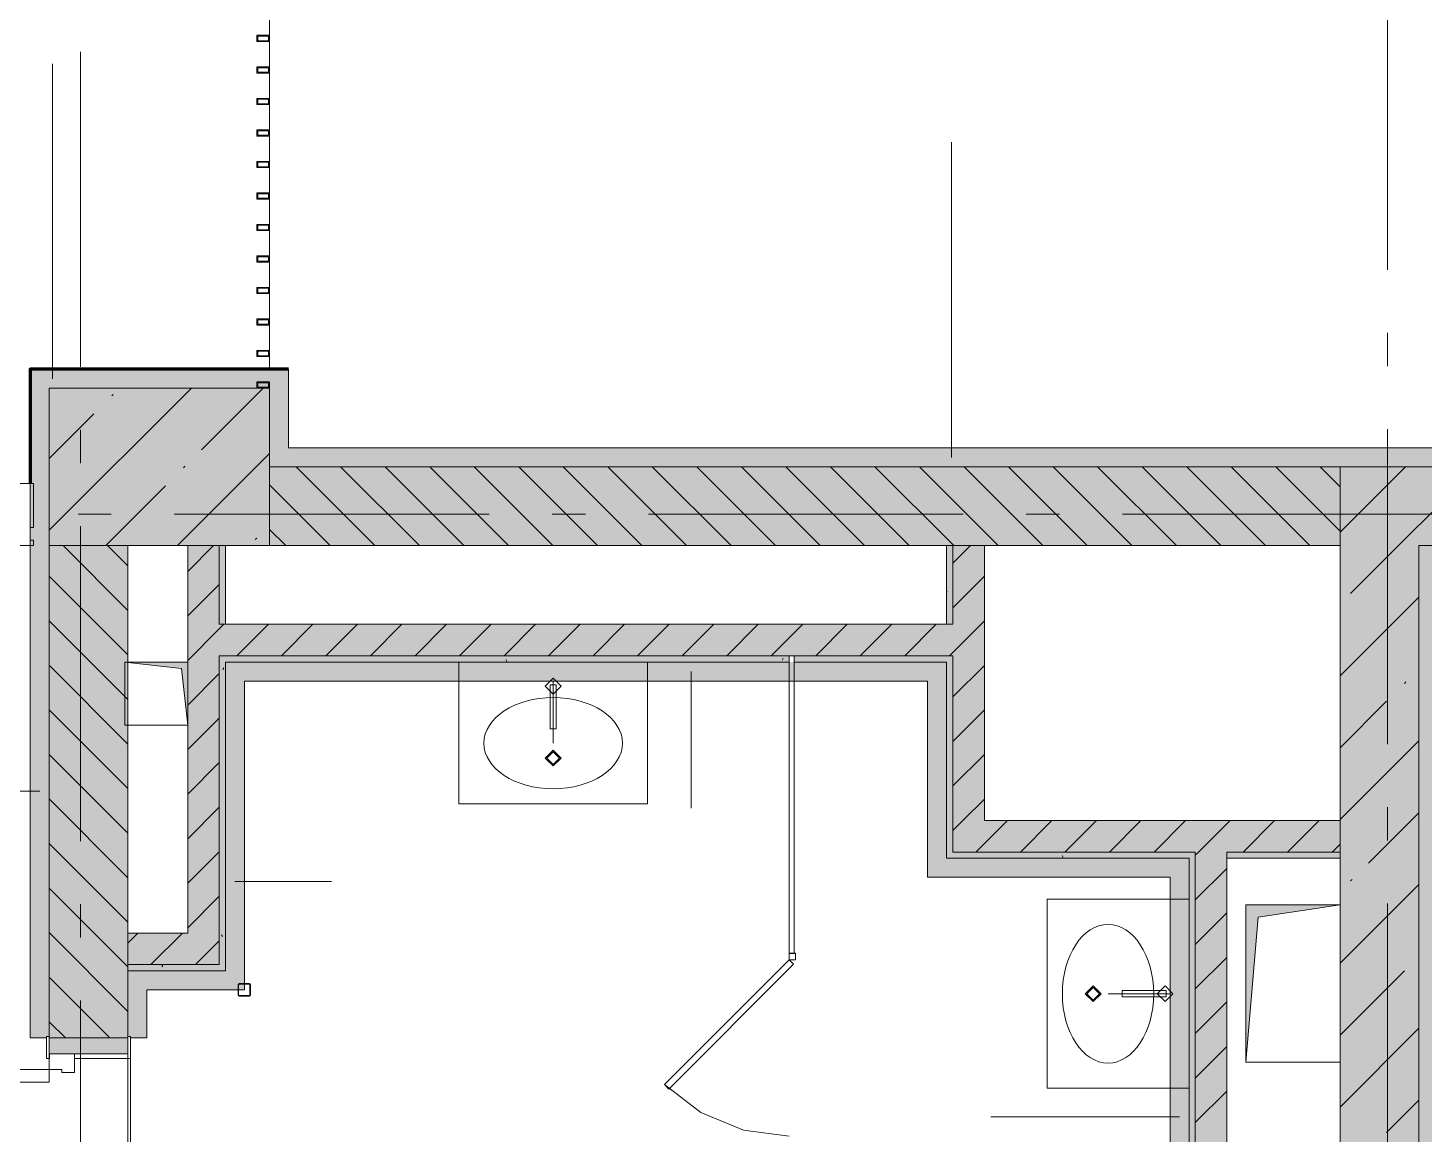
# Model space of a CAD drawing. Header units: millimetres. Extents: x -537608 to 253996, y -217170 to 186033.
# Drawn here: x -221344 to -216910, y 146653 to 150164 of the extents above; entities that cross this region are included whole.
import ezdxf

# ---------------------------------------------------------------- set-up
doc = ezdxf.new("R2010")
doc.units = ezdxf.units.MM
doc.layers.add('16) Лак 1.6м', color=160, linetype='Continuous', lineweight=90)
doc.layers.add('PDF _Геометрия', color=7, linetype='Continuous')
doc.layers.add('PDF _Сплошная заливка', color=7, linetype='Continuous', true_color=0xffffff)

msp = doc.modelspace()

# ---------------------------------------------------------------- hatches: boundary and pattern name
at = {"layer": 'PDF _Сплошная заливка', "true_color": 0xff7d7d, "transparency": 33554559}
for points in [[(-221336.1957, 149020.9092), (-220576.1944, 149021.2558), (-220576.1944, 149080.9098), (-221336.1957, 149080.9098), (-221336.1957, 149021.2558)], [(-220576.1944, 148771.257), (-220516.196, 148771.257), (-220516.196, 149080.9098), (-220576.1944, 149080.9098), (-220576.1944, 149020.9092)], [(-215706.1964, 148771.257), (-215706.1964, 148831.2555), (-220516.196, 148831.2555), (-220516.196, 148771.257), (-216577.5461, 148771.257)]]:
    msp.add_hatch(color=11, dxfattribs=at).paths.add_polyline_path(points)
at = {"layer": 'PDF _Сплошная заливка', "transparency": 33554559}
for points in [[(-218406.196, 148521.2561), (-217176.1964, 148521.2561), (-217176.1964, 148771.257), (-220576.1944, 148771.257), (-220576.1944, 148521.2561), (-218426.1947, 148521.2561)], [(-213776.1962, 148521.2561), (-213776.1962, 148771.257), (-217176.1964, 148771.257), (-217176.1964, 148521.2561), (-214907.808, 148521.2561)], [(-220751.8927, 147291.2565), (-220736.1955, 147291.2565), (-220736.1955, 148521.2561), (-220836.1959, 148521.2561), (-220836.1959, 147291.2565)], [(-217636.1965, 147548.472), (-217176.1964, 147548.472), (-217176.1964, 147648.4724), (-218406.196, 147648.4724), (-218406.196, 147548.472), (-218247.2844, 147548.472)], [(-220751.8927, 147171.2573), (-220716.1945, 147171.2573), (-220716.1945, 147191.2561), (-221026.1962, 147191.2561), (-221026.1962, 147171.2573)]]:
    msp.add_hatch(color=256, dxfattribs=at).paths.add_polyline_path(points)
at = {"layer": 'PDF _Сплошная заливка', "true_color": 0xff7d7d, "transparency": 33554559}
h = msp.add_hatch(color=11, dxfattribs=at)
h.paths.add_polyline_path([(-221336.1957, 143106.2571), (-221276.195, 143106.2571), (-221276.195, 143866.2562), (-221284.1954, 143866.2562), (-221284.1954, 143871.2575), (-221336.1957, 143871.2575), (-221336.1957, 143549.4642)], flags=0)
h.paths.add_polyline_path([(-221284.1954, 145021.2577), (-221284.1954, 145026.2568), (-221276.195, 145026.2568), (-221276.195, 145803.2578), (-221284.1954, 145803.2578), (-221284.1954, 145808.2569), (-221336.1957, 145808.2569), (-221336.1957, 145021.2577)], flags=0)
h.paths.add_polyline_path([(-221336.1957, 146958.257), (-221284.1954, 146958.257), (-221284.1954, 146963.2562), (-221276.195, 146963.2562), (-221276.195, 148611.256), (-221336.1957, 148611.256), (-221336.1957, 147797.1596)], flags=0)
at = {"layer": 'PDF _Сплошная заливка', "transparency": 33554559}
h = msp.add_hatch(color=256, dxfattribs=at)
h.paths.add_polyline_path([(-221026.1962, 143166.2578), (-221026.1962, 143871.2575), (-221276.195, 143871.2575), (-221276.195, 143166.2578)], flags=0)
h.paths.add_polyline_path([(-221026.1962, 145521.2574), (-221026.1962, 145808.2569), (-221276.195, 145808.2569), (-221276.195, 145521.2574), (-221052.9811, 145521.2574)], flags=0)
h.paths.add_polyline_path([(-221026.1962, 146958.257), (-221026.1962, 148150.145), (-221026.1962, 148151.2559), (-221026.1962, 148521.2561), (-221276.195, 148521.2561), (-221276.195, 146958.257)], flags=0)
h = msp.add_hatch(color=256, dxfattribs=at)
h.paths.add_polyline_path([(-220736.1955, 147191.2561), (-220716.1945, 147191.2561), (-220716.1945, 148171.2568), (-220736.1955, 148171.2568), (-220736.1955, 147291.2565)], flags=0)
h.paths.add_polyline_path([(-220716.1945, 148271.2572), (-220716.1945, 148521.2561), (-220736.1955, 148521.2561), (-220736.1955, 148271.2572)], flags=0)
h = msp.add_hatch(color=256, dxfattribs=at)
h.paths.add_polyline_path([(-218426.1947, 147548.472), (-218406.196, 147548.472), (-218406.196, 148171.2568), (-218426.1947, 148171.2568), (-218426.1947, 147648.4724)], flags=0)
h.paths.add_polyline_path([(-218406.196, 148271.2572), (-218406.196, 148521.2561), (-218426.1947, 148521.2561), (-218426.1947, 148271.2572)], flags=0)
h = msp.add_hatch(color=256, dxfattribs=at)
h.paths.add_polyline_path([(-217176.1964, 140421.2571), (-216926.1955, 140421.2571), (-216926.1955, 140631.2573), (-217176.1964, 140631.2573), (-217176.1964, 140626.2577)], flags=0)
h.paths.add_polyline_path([(-216926.1955, 142281.2572), (-216926.1955, 148521.2561), (-217176.1964, 148521.2561), (-217176.1964, 142281.2572)], flags=0)
at = {"layer": 'PDF _Сплошная заливка', "true_color": 0x56bc34, "transparency": 33554559}
h = msp.add_hatch(color=85, dxfattribs=at)
h.paths.add_polyline_path([(-216926.1955, 140421.2571), (-216866.1969, 140421.2571), (-216866.1969, 140631.2573), (-216918.1951, 140631.2573), (-216918.1951, 140626.2577), (-216926.1955, 140626.2577)], flags=0)
h.paths.add_polyline_path([(-216918.1951, 142281.2572), (-216866.1969, 142281.2572), (-216866.1969, 148521.2561), (-216926.1955, 148521.2561), (-216926.1481, 142286.258), (-216918.1951, 142286.258)], flags=0)
at = {"layer": 'PDF _Сплошная заливка', "transparency": 33554559}
h = msp.add_hatch(color=256, dxfattribs=at)
h.paths.add_polyline_path([(-218426.1947, 148151.2559), (-218426.1947, 148171.2568), (-218910.1959, 148171.2568), (-218910.1959, 148151.2559)], flags=0)
h.paths.add_polyline_path([(-218926.1945, 148151.2559), (-218926.1945, 148171.2568), (-220716.1945, 148171.2568), (-220716.1945, 148151.2559), (-219375.6128, 148151.2559)], flags=0)
at = {"layer": 'PDF _Сплошная заливка', "true_color": 0xbce362, "transparency": 33554559}
for points in [[(-218426.1947, 148091.2574), (-218426.1947, 148151.2559), (-220716.1945, 148151.2559), (-220716.1945, 148091.2574), (-218486.1954, 148091.2574)], [(-217716.1959, 147468.4725), (-217716.1959, 147528.471), (-218426.1947, 147528.471), (-218426.1947, 147468.4725), (-218247.2844, 147468.4725)]]:
    msp.add_hatch(color=63, dxfattribs=at).paths.add_polyline_path(points)
at = {"layer": 'PDF _Сплошная заливка', "transparency": 33554559}
h = msp.add_hatch(color=256, dxfattribs=at)
h.paths.add_polyline_path([(-217536.1961, 147528.471), (-217176.1964, 147528.471), (-217176.1964, 147548.472), (-217536.1961, 147548.472)], flags=0)
h.paths.add_polyline_path([(-218247.2844, 147528.471), (-217636.1965, 147528.471), (-217636.1965, 147548.472), (-218426.1947, 147548.472), (-218426.1947, 147528.471)], flags=0)
h = msp.add_hatch(color=256, dxfattribs=at)
h.paths.add_polyline_path([(-217656.1953, 143416.2567), (-217636.1965, 143416.2567), (-217636.1965, 145401.2561), (-217656.1953, 145401.2561), (-217656.1953, 143549.4642)], flags=0)
h.paths.add_polyline_path([(-217636.1965, 145501.2565), (-217636.1965, 147528.471), (-217656.1953, 147528.471), (-217656.1953, 145501.2565)], flags=0)
at = {"layer": 'PDF _Сплошная заливка', "true_color": 0xe2e2e2, "transparency": 33554559}
msp.add_hatch(color=254, dxfattribs=at).paths.add_polyline_path([(-217476.1954, 146881.2567), (-217436.1957, 147341.2567), (-217176.1964, 147381.2564), (-217476.1954, 147381.2564), (-217476.1954, 147089.2104)])
at = {"layer": 'PDF _Сплошная заливка', "true_color": 0xbce362, "transparency": 33554559}
h = msp.add_hatch(color=63, dxfattribs=at)
h.paths.add_polyline_path([(-221026.1962, 145581.2559), (-220966.1955, 145581.2559), (-220966.1955, 145808.2569), (-221018.1958, 145808.2569), (-221018.1958, 145803.2578), (-221026.1962, 145803.2578), (-221026.1962, 145673.3119)], flags=0)
h.paths.add_polyline_path([(-220966.1955, 146958.257), (-220966.1955, 147171.2573), (-221026.1962, 147171.2573), (-221024.2348, 146963.2562), (-221018.1958, 146963.2562), (-221018.1958, 146958.257)], flags=0)

# ---------------------------------------------------------------- linework, layer by layer
at = {"layer": '16) Лак 1.6м'}
msp.add_lwpolyline([(-220516.196, 149080.9098), (-221336.1957, 149080.9098), (-221336.1957, 148718.2556)], dxfattribs=at)
at = {"layer": 'PDF _Геометрия', "color": 9, "lineweight": 9, "true_color": 0xc0c0c0}
for p, q in [((-220576.1944, 149080.9098), (-220576.1944, 154411.2546)), ((-221026.1962, 146893.2572), (-221026.1962, 145873.2567)), ((-221018.1958, 145873.2567), (-221018.1958, 146893.2572))]:
    msp.add_line(p, q, dxfattribs=at)
at = {"layer": 'PDF _Геометрия', "color": 253, "lineweight": 9, "true_color": 0xaaaaaa}
for p, q in [((-217026.1958, 149396.6297), (-217026.1958, 150396.6292)), ((-221176.1946, 149088.3332), (-221176.1946, 150088.3328)), ((-217026.1958, 149090.7962), (-217026.1958, 149196.629)), ((-221176.1946, 148782.4998), (-221176.1946, 148888.3325)), ((-217026.1958, 147890.7959), (-217026.1958, 148890.7954)), ((-221078.7928, 148621.2564), (-221184.6256, 148621.2564)), ((-219878.7925, 148621.2564), (-220878.792, 148621.2564)), ((-219572.959, 148621.2564), (-219678.7917, 148621.2564)), ((-218372.9587, 148621.2564), (-219372.9582, 148621.2564)), ((-218067.1252, 148621.2564), (-218172.9601, 148621.2564)), ((-216867.1271, 148621.2564), (-217867.1265, 148621.2564)), ((-221176.1946, 147582.4994), (-221176.1946, 148582.499)), ((-220836.1959, 148151.2559), (-221036.1945, 148151.2559)), ((-221036.1945, 148151.2559), (-221036.1945, 147951.2573)), ((-220856.1947, 148131.2571), (-221036.1945, 148151.2559)), ((-220836.1959, 147951.2573), (-220836.1959, 148151.2559)), ((-219375.6128, 148151.2559), (-219975.613, 148151.2559)), ((-219975.613, 148151.2559), (-219975.613, 147701.2564)), ((-219375.6128, 147701.2564), (-219375.6128, 148151.2559)), ((-220836.1959, 147951.2573), (-220856.1947, 148131.2571)), ((-219700.6119, 148075.0242), (-219675.6118, 148100.0242)), ((-219675.6118, 148100.0242), (-219650.6117, 148075.0242)), ((-219675.6118, 148050.0241), (-219700.6119, 148075.0242)), ((-219685.6123, 148079.0502), (-219685.6123, 147939.0501)), ((-219665.6114, 148079.0502), (-219685.6123, 148079.0502)), ((-219675.6118, 148089.0506), (-219675.6118, 147894.0512)), ((-219650.6117, 148075.0242), (-219675.6118, 148050.0241)), ((-219665.6114, 147939.0501), (-219665.6114, 148079.0502)), ((-221036.1945, 147951.2573), (-220836.1959, 147951.2573)), ((-219685.6123, 147939.0501), (-219665.6114, 147939.0501)), ((-219700.6119, 147846.753), (-219675.6118, 147871.7531)), ((-219675.6118, 147821.7528), (-219700.6119, 147846.753)), ((-219695.6127, 147846.753), (-219675.6118, 147866.7539)), ((-219675.6118, 147826.7542), (-219695.6127, 147846.753)), ((-219675.6118, 147871.7531), (-219650.6117, 147846.753)), ((-219675.6118, 147866.7539), (-219655.613, 147846.753)), ((-219655.613, 147846.753), (-219675.6118, 147826.7542)), ((-219650.6117, 147846.753), (-219675.6118, 147821.7528)), ((-219975.613, 147701.2564), (-219375.6128, 147701.2564)), ((-217026.1958, 147584.9624), (-217026.1958, 147690.7973)), ((-218106.1948, 147398.4714), (-218106.1948, 146798.4713)), ((-217656.1953, 147398.4714), (-218106.1948, 147398.4714)), ((-217656.1953, 146798.4713), (-217656.1953, 147398.4714)), ((-221176.1946, 147276.6659), (-221176.1946, 147382.5008)), ((-217176.1964, 147381.2564), (-217476.1954, 147381.2564)), ((-217476.1954, 147381.2564), (-217476.1954, 146881.2567)), ((-217176.1964, 147381.2564), (-217436.1957, 147341.2567)), ((-217176.1964, 146881.2567), (-217176.1964, 147381.2564)), ((-217026.1958, 146384.9642), (-217026.1958, 147384.9638)), ((-217436.1957, 147341.2567), (-217476.1954, 146881.2567)), ((-217985.6983, 147098.4724), (-217960.6982, 147123.4725)), ((-217960.6982, 147123.4725), (-217935.6981, 147098.4724)), ((-217757.4271, 147098.4724), (-217732.427, 147123.4725)), ((-217732.427, 147123.4725), (-217707.4269, 147098.4724)), ((-217960.6982, 147073.4723), (-217985.6983, 147098.4724)), ((-217980.6992, 147098.4724), (-217960.6982, 147118.4712)), ((-217960.6982, 147078.4715), (-217980.6992, 147098.4724)), ((-217960.6982, 147118.4712), (-217940.6995, 147098.4724)), ((-217940.6995, 147098.4724), (-217960.6982, 147078.4715)), ((-217935.6981, 147098.4724), (-217960.6982, 147073.4723)), ((-217718.4027, 147098.4724), (-217913.4021, 147098.4724)), ((-217728.4032, 147108.4708), (-217868.4011, 147108.4708)), ((-217868.4011, 147108.4708), (-217868.4011, 147088.472)), ((-217868.4011, 147088.472), (-217728.4032, 147088.472)), ((-217732.427, 147073.4723), (-217757.4271, 147098.4724)), ((-217707.4269, 147098.4724), (-217732.427, 147073.4723)), ((-217728.4032, 147088.472), (-217728.4032, 147108.4708)), ((-221176.1946, 146076.6677), (-221176.1946, 147076.6673)), ((-217476.1954, 146881.2567), (-217176.1964, 146881.2567)), ((-218106.1948, 146798.4713), (-217656.1953, 146798.4713))]:
    msp.add_line(p, q, dxfattribs=at)
at = {"layer": 'PDF _Геометрия', "lineweight": 9}
for p, q in [((-220616.1942, 150120.9091), (-220616.1942, 150140.9079)), ((-220613.1951, 150137.9088), (-220613.1951, 150123.9082)), ((-220579.1957, 150123.9082), (-220579.1957, 150137.9088)), ((-220576.1944, 150140.9079), (-220576.1944, 150120.9091)), ((-221266.1235, 149050.9084), (-221266.1235, 150050.908)), ((-220616.1942, 150020.9088), (-220616.1942, 150040.9097)), ((-220613.1951, 150037.9085), (-220613.1951, 150023.9078)), ((-220579.1957, 150023.9078), (-220579.1957, 150037.9085)), ((-220576.1944, 150040.9097), (-220576.1944, 150020.9088)), ((-220616.1942, 149921.0053), (-220616.1942, 149940.9093)), ((-220613.1951, 149937.9081), (-220613.1951, 149923.9096)), ((-220579.1957, 149923.9096), (-220579.1957, 149937.9081)), ((-220576.1944, 149940.9093), (-220576.1944, 149921.0053)), ((-220616.1942, 149820.908), (-220616.1942, 149840.9089)), ((-220613.1951, 149837.9077), (-220613.1951, 149823.9092)), ((-220579.1957, 149823.9092), (-220579.1957, 149837.9077)), ((-220576.1944, 149840.9089), (-220576.1944, 149820.908)), ((-218410.9368, 148801.2563), (-218410.9368, 149801.2558)), ((-220616.1942, 149720.9097), (-220616.1942, 149740.9085)), ((-220576.1944, 149740.9085), (-220576.1944, 149720.9097)), ((-220613.1951, 149737.9095), (-220613.1951, 149723.9088)), ((-220579.1957, 149723.9088), (-220579.1957, 149737.9095)), ((-220616.1942, 149620.9093), (-220616.1942, 149640.9081)), ((-220613.1951, 149637.9091), (-220613.1951, 149623.9084)), ((-220579.1957, 149623.9084), (-220579.1957, 149637.9091)), ((-220576.1944, 149640.9081), (-220576.1944, 149620.9093)), ((-220616.1942, 149520.909), (-220616.1942, 149540.9078)), ((-220613.1951, 149537.9087), (-220613.1951, 149523.908)), ((-220579.1957, 149523.908), (-220579.1957, 149537.9087)), ((-220576.1944, 149540.9078), (-220576.1944, 149520.909)), ((-220616.1942, 149420.9086), (-220616.1942, 149440.9095)), ((-220613.1951, 149437.9083), (-220613.1951, 149423.9098)), ((-220579.1957, 149423.9098), (-220579.1957, 149437.9083)), ((-220576.1944, 149440.9095), (-220576.1944, 149420.9086)), ((-220616.1942, 149320.9082), (-220616.1942, 149340.9091)), ((-220576.1944, 149340.9091), (-220576.1944, 149320.9082)), ((-220613.1951, 149337.9079), (-220613.1951, 149323.9094)), ((-220579.1957, 149323.9094), (-220579.1957, 149337.9079)), ((-220616.1942, 149220.9078), (-220616.1942, 149240.9088)), ((-220613.1951, 149237.9097), (-220613.1951, 149223.909)), ((-220579.1957, 149223.909), (-220579.1957, 149237.9097)), ((-220576.1944, 149240.9088), (-220576.1944, 149220.9078)), ((-220616.1942, 149120.9096), (-220616.1942, 149140.9083)), ((-220613.1951, 149137.9093), (-220613.1951, 149123.9087)), ((-220579.1957, 149123.9087), (-220579.1957, 149137.9093)), ((-220576.1944, 149140.9083), (-220576.1944, 149120.9096)), ((-220576.1944, 149080.9098), (-221336.1957, 149080.9098)), ((-221336.1957, 149080.9098), (-221336.1957, 149020.9092)), ((-220516.196, 149080.9098), (-220576.1944, 149080.9098)), ((-220516.196, 148831.2555), (-220516.196, 149080.9098)), ((-221336.1957, 149020.9092), (-221336.1957, 148611.256)), ((-221276.195, 148569.6652), (-220824.6044, 149021.2558)), ((-221276.195, 149021.2558), (-221276.195, 148521.2561)), ((-220576.1944, 149021.2558), (-221276.195, 149021.2558)), ((-221077.7099, 148996.2493), (-221072.9669, 149000.9922)), ((-220792.5857, 148825.1756), (-220596.5054, 149021.2558)), ((-220576.1944, 148521.2561), (-220576.1944, 149021.2558)), ((-221276.195, 148797.7642), (-221134.733, 148939.2261)), ((-220868.4084, 148521.2561), (-220576.1944, 148813.4678)), ((-215706.1964, 148831.2555), (-220516.196, 148831.2555)), ((-220849.6109, 148768.1503), (-220844.8701, 148772.8932)), ((-217176.1964, 148771.257), (-220576.1944, 148771.257)), ((-220576.1944, 148771.257), (-220516.196, 148771.257)), ((-220516.196, 148771.257), (-215706.1964, 148771.257)), ((-220242.0216, 148521.2561), (-220492.0204, 148771.257)), ((-220100.6006, 148521.2561), (-220350.5994, 148771.257)), ((-219959.1773, 148521.2561), (-220209.1783, 148771.257)), ((-219817.7563, 148521.2561), (-220067.7572, 148771.257)), ((-219676.3352, 148521.2561), (-219926.3362, 148771.257)), ((-219534.9142, 148521.2561), (-219784.9151, 148771.257)), ((-219393.4931, 148521.2561), (-219643.4919, 148771.257)), ((-219252.072, 148521.2561), (-219502.0709, 148771.257)), ((-219110.651, 148521.2561), (-219360.6498, 148771.257)), ((-218969.2299, 148521.2561), (-219219.2288, 148771.257)), ((-218827.8067, 148521.2561), (-219077.8077, 148771.257)), ((-218686.3856, 148521.2561), (-218936.3866, 148771.257)), ((-218544.9646, 148521.2561), (-218794.9655, 148771.257)), ((-218403.5436, 148521.2561), (-218653.5445, 148771.257)), ((-218262.1225, 148521.2561), (-218512.1213, 148771.257)), ((-218120.7015, 148521.2561), (-218370.7002, 148771.257)), ((-217979.2804, 148521.2561), (-218229.2792, 148771.257)), ((-217837.8593, 148521.2561), (-218087.8581, 148771.257)), ((-217696.4361, 148521.2561), (-217946.4371, 148771.257)), ((-217555.0151, 148521.2561), (-217805.016, 148771.257)), ((-217413.594, 148521.2561), (-217663.595, 148771.257)), ((-217272.1729, 148521.2561), (-217522.1739, 148771.257)), ((-217176.1964, 148566.7006), (-217380.7507, 148771.257)), ((-217176.1964, 148708.1217), (-217239.3297, 148771.257)), ((-217176.1964, 148563.8932), (-216968.8325, 148771.257)), ((-215706.1964, 148771.257), (-217176.1964, 148771.257)), ((-217176.1964, 148771.257), (-217176.1964, 148521.2561)), ((-217176.1964, 148521.2561), (-217176.1964, 148771.257)), ((-221326.1951, 148718.2556), (-221376.1954, 148718.2556)), ((-221326.1951, 148578.2555), (-221326.1951, 148718.2556)), ((-221096.5052, 148521.2561), (-220906.6362, 148711.1272)), ((-220383.4426, 148521.2561), (-220576.1944, 148714.01)), ((-216990.7324, 148521.2561), (-216857.8887, 148654.1019)), ((-221336.1957, 148611.256), (-221336.1957, 146958.257)), ((-221336.1957, 148538.2557), (-221336.1957, 148578.2555)), ((-221336.1957, 148578.2555), (-221326.1951, 148578.2555)), ((-220621.512, 148540.0535), (-220616.7711, 148544.7943)), ((-220524.8637, 148521.2561), (-220576.1944, 148572.5889)), ((-221376.1954, 148521.2561), (-221326.1951, 148521.2561)), ((-221326.1951, 148538.2557), (-221336.1957, 148538.2557)), ((-221326.1951, 148521.2561), (-221326.1951, 148538.2557)), ((-221276.195, 148521.2561), (-221276.195, 146963.2562)), ((-221276.195, 146963.2562), (-221276.195, 148521.2561)), ((-221276.195, 148521.2561), (-220576.1944, 148521.2561)), ((-221026.1962, 148315.4811), (-221231.9712, 148521.2561)), ((-221026.1962, 148456.9021), (-221090.548, 148521.2561)), ((-221026.1962, 148151.2559), (-221026.1962, 148521.2561)), ((-220836.1959, 148439.3405), (-220754.2803, 148521.2561)), ((-220836.1959, 148521.2561), (-220836.1959, 148151.2559)), ((-220736.1955, 148271.2572), (-220736.1955, 148521.2561)), ((-220716.1945, 148271.2572), (-220716.1945, 148521.2561)), ((-218426.1947, 148521.2561), (-220576.1944, 148521.2561)), ((-218426.1947, 148271.2572), (-218426.1947, 148521.2561)), ((-218406.196, 148521.2561), (-218426.1947, 148521.2561)), ((-218406.196, 148465.1781), (-218350.118, 148521.2561)), ((-218306.1956, 148521.2561), (-218406.196, 148521.2561)), ((-218406.196, 148521.2561), (-218406.196, 148271.2572)), ((-218306.1956, 147648.4724), (-218306.1956, 148521.2561)), ((-218306.1956, 148521.2561), (-217176.1964, 148521.2561)), ((-217176.1964, 148521.2561), (-217176.1964, 147648.4724)), ((-217143.0108, 148368.9798), (-216990.7324, 148521.2561)), ((-216926.1955, 148521.2561), (-216926.1955, 142286.258)), ((-216926.1955, 142286.258), (-216926.1955, 148521.2561)), ((-216926.1955, 148521.2561), (-216866.1969, 148521.2561)), ((-221026.1962, 148174.06), (-221276.195, 148424.0588)), ((-218406.196, 148323.757), (-218306.1956, 148423.7574)), ((-220836.1959, 148297.9194), (-220736.1955, 148397.9198)), ((-217176.1964, 148107.6952), (-216926.1955, 148357.6962)), ((-221026.1962, 148032.6389), (-221276.195, 148282.6378)), ((-218406.196, 148182.336), (-218306.1956, 148282.3363)), ((-220836.1959, 148156.4983), (-220736.1955, 148256.4987)), ((-220736.1955, 148256.4987), (-220721.437, 148271.2572)), ((-220716.1945, 148271.2572), (-220736.1955, 148271.2572)), ((-218426.1947, 148271.2572), (-220716.1945, 148271.2572)), ((-220680.0163, 148171.2568), (-220580.0159, 148271.2572)), ((-220538.5952, 148171.2568), (-220438.5949, 148271.2572)), ((-220397.1742, 148171.2568), (-220297.1738, 148271.2572)), ((-220255.7531, 148171.2568), (-220155.7528, 148271.2572)), ((-220114.3299, 148171.2568), (-220014.3317, 148271.2572)), ((-219972.9089, 148171.2568), (-219872.9106, 148271.2572)), ((-219831.4878, 148171.2568), (-219731.4875, 148271.2572)), ((-219690.0668, 148171.2568), (-219590.0664, 148271.2572)), ((-219548.6457, 148171.2568), (-219448.6453, 148271.2572)), ((-219407.2247, 148171.2568), (-219307.2242, 148271.2572)), ((-219265.8036, 148171.2568), (-219165.8032, 148271.2572)), ((-219124.3825, 148171.2568), (-219024.3821, 148271.2572)), ((-218982.9593, 148171.2568), (-218882.9611, 148271.2572)), ((-218841.5383, 148171.2568), (-218741.5401, 148271.2572)), ((-218700.1172, 148171.2568), (-218600.1168, 148271.2572)), ((-218558.6961, 148171.2568), (-218458.6958, 148271.2572)), ((-218406.196, 148271.2572), (-218426.1947, 148271.2572)), ((-218406.196, 148271.2572), (-218426.1947, 148271.2572)), ((-221026.1962, 147291.2565), (-221026.1962, 148150.145)), ((-220716.1945, 148171.2568), (-220736.1955, 148171.2568)), ((-220736.1955, 148171.2568), (-220736.1955, 147291.2565)), ((-218926.1945, 148171.2568), (-220716.1945, 148171.2568)), ((-220716.1945, 148091.2574), (-220716.1945, 148151.2559)), ((-220716.1945, 148151.2559), (-219975.613, 148151.2559)), ((-219975.613, 148151.2559), (-220716.1945, 148151.2559)), ((-220716.1945, 148151.2559), (-220716.1945, 148091.2574)), ((-219975.613, 148151.2559), (-219375.6128, 148151.2559)), ((-219375.6128, 148151.2559), (-219975.613, 148151.2559)), ((-218926.1945, 148151.2559), (-219375.6128, 148151.2559)), ((-219375.6128, 148151.2559), (-218926.1945, 148151.2559)), ((-218910.1959, 148171.2568), (-218926.1945, 148171.2568)), ((-218910.1959, 148171.2568), (-218926.1945, 148171.2568)), ((-218926.1945, 148171.2568), (-218926.1945, 148151.2559)), ((-218926.1945, 148171.2568), (-218926.1945, 148151.2559)), ((-218926.1945, 148151.2559), (-218926.1945, 147226.2567)), ((-218426.1947, 148171.2568), (-218910.1959, 148171.2568)), ((-218910.1959, 148151.2559), (-218910.1959, 148171.2568)), ((-218910.1959, 148171.2568), (-218910.1959, 148151.2559)), ((-218910.1959, 147226.2567), (-218910.1959, 148151.2559)), ((-218426.1947, 148151.2559), (-218910.1959, 148151.2559)), ((-218910.1959, 148151.2559), (-218426.1947, 148151.2559)), ((-218406.196, 148171.2568), (-218426.1947, 148171.2568)), ((-218406.196, 148171.2568), (-218426.1947, 148171.2568)), ((-218426.1947, 147648.4724), (-218426.1947, 148151.2559)), ((-218426.1947, 148151.2559), (-218426.1947, 148091.2574)), ((-218417.2751, 148171.2568), (-218406.196, 148182.336)), ((-218406.196, 147648.4724), (-218406.196, 148171.2568)), ((-221026.1962, 147891.2179), (-221276.195, 148141.2167)), ((-220836.1959, 148015.0773), (-220736.1955, 148115.0777)), ((-219237.0574, 148121.2566), (-219237.0574, 147687.8004)), ((-218406.196, 148040.9149), (-218306.1956, 148140.9153)), ((-220716.1945, 147291.2565), (-220716.1945, 148091.2574)), ((-220716.1945, 148091.2574), (-220716.1945, 147291.2565)), ((-220656.196, 147171.2573), (-220656.196, 148091.2574)), ((-220656.196, 148091.2574), (-219975.613, 148091.2574)), ((-219975.613, 148091.2574), (-219375.6128, 148091.2574)), ((-219375.6128, 148091.2574), (-218486.1954, 148091.2574)), ((-218486.1954, 148091.2574), (-218486.1954, 147468.4725)), ((-218426.1947, 148091.2574), (-218426.1947, 147528.471)), ((-216971.9371, 148083.8556), (-216967.1963, 148088.5964)), ((-217176.1964, 147879.5962), (-217028.9624, 148026.8303)), ((-221026.1962, 147749.7968), (-221276.195, 147999.7957)), ((-220836.1959, 147873.6562), (-220736.1955, 147973.6567)), ((-218406.196, 147899.4939), (-218306.1956, 147999.4921)), ((-220836.1959, 147951.2573), (-220836.1959, 147291.2565)), ((-217176.1964, 147651.4994), (-216926.1955, 147901.4982)), ((-221026.1962, 147608.3736), (-221276.195, 147858.3746)), ((-220836.1959, 147732.2352), (-220736.1955, 147832.2355)), ((-218406.196, 147758.0728), (-218306.1956, 147858.071)), ((-221306.1942, 147741.1376), (-221777.6868, 147741.1376)), ((-221026.1962, 147466.9526), (-221276.195, 147716.9535)), ((-218374.3753, 147648.4724), (-218306.1956, 147716.6499)), ((-220836.1959, 147590.8141), (-220736.1955, 147690.8145)), ((-217085.9855, 147513.6092), (-216926.1955, 147673.3993)), ((-218426.1947, 147548.472), (-218426.1947, 147648.4724)), ((-218406.196, 147616.6496), (-218374.3753, 147648.4724)), ((-218406.196, 147548.472), (-218406.196, 147648.4724)), ((-218332.9525, 147548.472), (-218232.9543, 147648.4724)), ((-217176.1964, 147648.4724), (-218306.1956, 147648.4724)), ((-218191.5314, 147548.472), (-218091.5311, 147648.4724)), ((-218050.1104, 147548.472), (-217950.11, 147648.4724)), ((-217908.6893, 147548.472), (-217808.689, 147648.4724)), ((-217767.2683, 147548.472), (-217667.2679, 147648.4724)), ((-217625.8472, 147548.472), (-217525.8468, 147648.4724)), ((-217484.4262, 147548.472), (-217384.4258, 147648.4724)), ((-217343.003, 147548.472), (-217243.0047, 147648.4724)), ((-217176.1964, 147548.472), (-217176.1964, 147648.4724)), ((-221026.1962, 147325.5315), (-221276.195, 147575.5325)), ((-217201.5819, 147548.472), (-217176.1964, 147573.8574)), ((-220836.1959, 147449.3931), (-220736.1955, 147549.3913)), ((-218426.1947, 147528.471), (-218426.1947, 147548.472)), ((-217656.1953, 147528.471), (-218426.1947, 147528.471)), ((-218426.1947, 147528.471), (-217716.1959, 147528.471)), ((-217636.1965, 147548.472), (-218406.196, 147548.472)), ((-217716.1959, 147528.471), (-217656.1953, 147528.471)), ((-217656.1953, 147528.471), (-217656.1953, 147398.4714)), ((-217656.1953, 147398.4714), (-217656.1953, 147528.471)), ((-217636.1965, 147538.1228), (-217625.8472, 147548.472)), ((-217636.1965, 147528.471), (-217636.1965, 147548.472)), ((-217636.1965, 147528.471), (-217636.1965, 147548.472)), ((-217636.1965, 145501.2565), (-217636.1965, 147528.471)), ((-217536.1961, 147548.472), (-217536.1961, 147528.471)), ((-217536.1961, 147528.471), (-217536.1961, 147548.472)), ((-217536.1961, 147548.472), (-217176.1964, 147548.472)), ((-217536.1961, 147528.471), (-217176.1964, 147528.471)), ((-217536.1961, 143416.2567), (-217536.1961, 147528.471)), ((-217176.1964, 147528.471), (-217176.1964, 147548.472)), ((-217176.1964, 147528.471), (-217176.1964, 143416.2567)), ((-217636.1965, 147396.7017), (-217536.1961, 147496.6999)), ((-221026.1962, 147184.1105), (-221276.195, 147434.1114)), ((-220686.1953, 147455.0015), (-220379.3607, 147455.0015)), ((-218486.1954, 147468.4725), (-218426.1947, 147468.4725)), ((-218426.1947, 147468.4725), (-217716.1959, 147468.4725)), ((-217716.1959, 147468.4725), (-217716.1959, 147398.4714)), ((-217176.1964, 147195.3015), (-216926.1955, 147445.3024)), ((-217143.0108, 147456.5861), (-217138.27, 147461.3269)), ((-220836.1959, 147307.9699), (-220736.1955, 147407.9702)), ((-217716.1959, 147398.4714), (-217716.1959, 146798.4713)), ((-217656.1953, 147398.4714), (-217656.1953, 146798.4713)), ((-217656.1953, 146798.4713), (-217656.1953, 147398.4714)), ((-217636.1965, 147255.2806), (-217536.1961, 147355.2788)), ((-221026.1962, 147042.6894), (-221276.195, 147292.6882)), ((-221026.1962, 147259.3928), (-220994.3303, 147291.2565)), ((-220836.1959, 147291.2565), (-221026.1962, 147291.2565)), ((-221026.1962, 147191.2561), (-221026.1962, 147291.2565)), ((-220952.9096, 147191.2561), (-220852.9093, 147291.2565)), ((-220811.4886, 147191.2561), (-220736.1955, 147266.5492)), ((-220736.1955, 147291.2565), (-220736.1955, 147191.2561)), ((-220716.1945, 147191.2561), (-220716.1945, 147291.2565)), ((-218926.1945, 147226.2567), (-218926.1945, 147206.2558)), ((-218906.1957, 147206.2558), (-218906.1957, 147226.2567)), ((-217636.1965, 147113.8574), (-217536.1961, 147213.8578)), ((-220736.1955, 147191.2561), (-221026.1962, 147191.2561)), ((-221026.1962, 147191.2561), (-221026.1962, 147171.2573)), ((-221026.1962, 147171.2573), (-221026.1962, 146963.2562)), ((-221026.1962, 146963.2562), (-221026.1962, 147171.2573)), ((-221026.1962, 147171.2573), (-220716.1945, 147171.2573)), ((-221026.1962, 147171.2573), (-220966.1955, 147171.2573)), ((-220966.1955, 147171.2573), (-220716.1945, 147171.2573)), ((-220716.1945, 147171.2573), (-220716.1945, 147191.2561)), ((-220716.1945, 147171.2573), (-220716.1945, 147191.2561)), ((-220656.196, 147111.2566), (-220656.196, 147171.2573)), ((-218926.1945, 147206.2558), (-219322.1743, 146810.2759)), ((-219308.0338, 146796.1353), (-218912.054, 147192.1151)), ((-218926.1945, 147206.2558), (-218906.1957, 147206.2558)), ((-218912.054, 147192.1151), (-218926.1945, 147206.2558)), ((-217176.1964, 146967.2025), (-216971.9371, 147171.4618)), ((-221083.1849, 146958.257), (-221276.195, 147151.2671)), ((-220675.2475, 147129.574), (-220676.4187, 147126.7471)), ((-220676.4187, 147126.7471), (-220676.4187, 147094.7456)), ((-220672.4185, 147130.7473), (-220675.2475, 147129.574)), ((-220674.4186, 147126.7471), (-220673.833, 147128.1595)), ((-220674.4186, 147094.7456), (-220674.4186, 147126.7471)), ((-220673.833, 147128.1595), (-220672.4185, 147128.7472)), ((-220640.4192, 147130.7473), (-220672.4185, 147130.7473)), ((-220672.4185, 147128.7472), (-220640.4192, 147128.7472)), ((-220637.5902, 147129.574), (-220640.4192, 147130.7473)), ((-220640.4192, 147128.7472), (-220639.0047, 147128.1595)), ((-220639.0047, 147128.1595), (-220638.4191, 147126.7471)), ((-220638.4191, 147126.7471), (-220638.4191, 147094.7456)), ((-220636.419, 147126.7471), (-220637.5902, 147129.574)), ((-220636.419, 147094.7456), (-220636.419, 147126.7471)), ((-220966.1955, 146958.257), (-220966.1955, 147111.2566)), ((-220966.1955, 147111.2566), (-220656.196, 147111.2566)), ((-220676.4187, 147094.7456), (-220675.2475, 147091.9189)), ((-220675.2475, 147091.9189), (-220672.4185, 147090.7454)), ((-220673.833, 147093.3312), (-220674.4186, 147094.7456)), ((-220672.4185, 147092.7455), (-220673.833, 147093.3312)), ((-220640.4192, 147092.7455), (-220672.4185, 147092.7455)), ((-220672.4185, 147090.7454), (-220640.4192, 147090.7454)), ((-220639.0047, 147093.3312), (-220640.4192, 147092.7455)), ((-220640.4192, 147090.7454), (-220637.5902, 147091.9189)), ((-220638.4191, 147094.7456), (-220639.0047, 147093.3312)), ((-220637.5902, 147091.9189), (-220636.419, 147094.7456)), ((-217636.1965, 146972.4364), (-217536.1961, 147072.4367)), ((-221224.6059, 146958.257), (-221276.195, 147009.8461)), ((-217176.1964, 146739.1057), (-216926.1955, 146989.1046)), ((-221336.1957, 146958.257), (-221284.1954, 146958.257)), ((-221276.195, 146963.2562), (-221284.1954, 146963.2562)), ((-221284.1954, 146963.2562), (-221284.1954, 146893.2572)), ((-221276.195, 146893.2572), (-221276.195, 146963.2562)), ((-221026.1962, 146958.257), (-221276.195, 146958.257)), ((-221276.195, 146958.257), (-221276.195, 146908.2569)), ((-221018.1958, 146963.2562), (-221026.1962, 146963.2562)), ((-221026.1962, 146963.2562), (-221026.1962, 146893.2572)), ((-221026.1962, 146908.2569), (-221026.1962, 146958.257)), ((-221018.1958, 146893.2572), (-221018.1958, 146963.2562)), ((-221018.1958, 146958.257), (-220966.1955, 146958.257)), ((-221196.1955, 146908.2569), (-221276.195, 146908.2569)), ((-221276.195, 146908.2569), (-221276.195, 146858.2566)), ((-221276.195, 146908.2569), (-221026.1962, 146908.2569)), ((-221275.196, 146908.2569), (-221276.195, 146908.2569)), ((-221276.195, 146908.2569), (-221276.195, 146893.2572)), ((-221275.196, 146893.2572), (-221275.196, 146908.2569)), ((-221196.1955, 146848.2561), (-221196.1955, 146908.2569)), ((-221026.1962, 146908.2569), (-221196.1955, 146908.2569)), ((-221196.1955, 146908.2569), (-221196.1955, 146893.2572)), ((-221026.1962, 146893.2572), (-221026.1962, 146908.2569)), ((-217636.1965, 146831.0153), (-217536.1961, 146931.0157)), ((-221276.195, 146858.2566), (-222226.1944, 146858.2566)), ((-221284.1954, 146893.2572), (-221276.195, 146893.2572)), ((-221276.195, 146893.2572), (-221275.196, 146893.2572)), ((-221276.195, 146858.2566), (-221236.1952, 146858.2566)), ((-221276.195, 146818.2569), (-221276.195, 146858.2566)), ((-221236.1952, 146858.2566), (-221236.1952, 146848.2561)), ((-221196.1955, 146893.2572), (-221026.1962, 146893.2572)), ((-221026.1962, 146893.2572), (-221018.1958, 146893.2572)), ((-222226.1944, 146818.2569), (-221276.195, 146818.2569)), ((-221236.1952, 146848.2561), (-221196.1955, 146848.2561)), ((-219322.1743, 146810.2759), (-219308.0338, 146796.1353)), ((-219206.1947, 146721.2835), (-219322.1743, 146810.2759)), ((-217716.1959, 146798.4713), (-217716.1959, 145581.2559)), ((-217656.1953, 146798.4713), (-217656.1953, 145521.2574)), ((-217656.1953, 145521.2574), (-217656.1953, 146798.4713)), ((-217636.1965, 146689.5942), (-217536.1961, 146789.5947)), ((-217028.9624, 146658.2408), (-216926.1955, 146761.0056)), ((-219071.1335, 146665.3391), (-219206.1947, 146721.2835)), ((-217686.1967, 146708.3982), (-218285.8093, 146708.3982)), ((-218926.1945, 146646.2575), (-219071.1335, 146665.3391))]:
    msp.add_line(p, q, dxfattribs=at)
at = {"layer": 'PDF _Геометрия', "lineweight": 20}
for p, q in [((-220616.1942, 150140.9079), (-220616.1942, 150120.9091)), ((-220576.1944, 150140.9079), (-220616.1942, 150140.9079)), ((-220613.1951, 150123.9082), (-220613.1951, 150137.9088)), ((-220613.1951, 150137.9088), (-220579.1957, 150137.9088)), ((-220579.1957, 150137.9088), (-220579.1957, 150123.9082)), ((-220576.1944, 150120.9091), (-220576.1944, 150140.9079)), ((-220616.1942, 150120.9091), (-220576.1944, 150120.9091)), ((-220579.1957, 150123.9082), (-220613.1951, 150123.9082)), ((-220616.1942, 150040.9097), (-220616.1942, 150020.9088)), ((-220576.1944, 150040.9097), (-220616.1942, 150040.9097)), ((-220616.1942, 150020.9088), (-220576.1944, 150020.9088)), ((-220613.1951, 150023.9078), (-220613.1951, 150037.9085)), ((-220613.1951, 150037.9085), (-220579.1957, 150037.9085)), ((-220579.1957, 150023.9078), (-220613.1951, 150023.9078)), ((-220579.1957, 150037.9085), (-220579.1957, 150023.9078)), ((-220576.1944, 150020.9088), (-220576.1944, 150040.9097)), ((-220616.1942, 149940.9093), (-220616.1942, 149920.9083)), ((-220576.1944, 149940.9093), (-220616.1942, 149940.9093)), ((-220616.1942, 149920.9083), (-220576.1944, 149920.9083)), ((-220613.1951, 149923.9096), (-220613.1951, 149937.9081)), ((-220613.1951, 149937.9081), (-220579.1957, 149937.9081)), ((-220579.1957, 149923.9096), (-220613.1951, 149923.9096)), ((-220579.1957, 149937.9081), (-220579.1957, 149923.9096)), ((-220576.1944, 149920.9083), (-220576.1944, 149940.9093)), ((-220616.1942, 149840.9089), (-220616.1942, 149820.908)), ((-220576.1944, 149840.9089), (-220616.1942, 149840.9089)), ((-220613.1951, 149823.9092), (-220613.1951, 149837.9077)), ((-220613.1951, 149837.9077), (-220579.1957, 149837.9077)), ((-220579.1957, 149837.9077), (-220579.1957, 149823.9092)), ((-220576.1944, 149820.908), (-220576.1944, 149840.9089)), ((-220616.1942, 149820.908), (-220576.1944, 149820.908)), ((-220579.1957, 149823.9092), (-220613.1951, 149823.9092)), ((-220616.1942, 149740.9085), (-220616.1942, 149720.9097)), ((-220576.1944, 149740.9085), (-220616.1942, 149740.9085)), ((-220576.1944, 149720.9097), (-220576.1944, 149740.9085)), ((-220616.1942, 149720.9097), (-220576.1944, 149720.9097)), ((-220613.1951, 149723.9088), (-220613.1951, 149737.9095)), ((-220613.1951, 149737.9095), (-220579.1957, 149737.9095)), ((-220579.1957, 149723.9088), (-220613.1951, 149723.9088)), ((-220579.1957, 149737.9095), (-220579.1957, 149723.9088)), ((-220616.1942, 149640.9081), (-220616.1942, 149620.9093)), ((-220576.1944, 149640.9081), (-220616.1942, 149640.9081)), ((-220616.1942, 149620.9093), (-220576.1944, 149620.9093)), ((-220613.1951, 149623.9084), (-220613.1951, 149637.9091)), ((-220613.1951, 149637.9091), (-220579.1957, 149637.9091)), ((-220579.1957, 149623.9084), (-220613.1951, 149623.9084)), ((-220579.1957, 149637.9091), (-220579.1957, 149623.9084)), ((-220576.1944, 149620.9093), (-220576.1944, 149640.9081)), ((-220616.1942, 149540.9078), (-220616.1942, 149520.909)), ((-220576.1944, 149540.9078), (-220616.1942, 149540.9078)), ((-220616.1942, 149520.909), (-220576.1944, 149520.909)), ((-220613.1951, 149523.908), (-220613.1951, 149537.9087)), ((-220613.1951, 149537.9087), (-220579.1957, 149537.9087)), ((-220579.1957, 149523.908), (-220613.1951, 149523.908)), ((-220579.1957, 149537.9087), (-220579.1957, 149523.908)), ((-220576.1944, 149520.909), (-220576.1944, 149540.9078)), ((-220616.1942, 149440.9095), (-220616.1942, 149420.9086)), ((-220576.1944, 149440.9095), (-220616.1942, 149440.9095)), ((-220613.1951, 149423.9098), (-220613.1951, 149437.9083)), ((-220613.1951, 149437.9083), (-220579.1957, 149437.9083)), ((-220579.1957, 149437.9083), (-220579.1957, 149423.9098)), ((-220576.1944, 149420.9086), (-220576.1944, 149440.9095)), ((-220616.1942, 149420.9086), (-220576.1944, 149420.9086)), ((-220579.1957, 149423.9098), (-220613.1951, 149423.9098)), ((-220616.1942, 149340.9091), (-220616.1942, 149320.9082)), ((-220576.1944, 149340.9091), (-220616.1942, 149340.9091)), ((-220576.1944, 149320.9082), (-220576.1944, 149340.9091)), ((-220616.1942, 149320.9082), (-220576.1944, 149320.9082)), ((-220613.1951, 149323.9094), (-220613.1951, 149337.9079)), ((-220613.1951, 149337.9079), (-220579.1957, 149337.9079)), ((-220579.1957, 149323.9094), (-220613.1951, 149323.9094)), ((-220579.1957, 149337.9079), (-220579.1957, 149323.9094)), ((-220616.1942, 149240.9088), (-220616.1942, 149220.9078)), ((-220576.1944, 149240.9088), (-220616.1942, 149240.9088)), ((-220616.1942, 149220.9078), (-220576.1944, 149220.9078)), ((-220613.1951, 149223.909), (-220613.1951, 149237.9097)), ((-220613.1951, 149237.9097), (-220579.1957, 149237.9097)), ((-220579.1957, 149223.909), (-220613.1951, 149223.909)), ((-220579.1957, 149237.9097), (-220579.1957, 149223.909)), ((-220576.1944, 149220.9078), (-220576.1944, 149240.9088)), ((-220616.1942, 149140.9083), (-220616.1942, 149120.9096)), ((-220576.1944, 149140.9083), (-220616.1942, 149140.9083)), ((-220616.1942, 149120.9096), (-220576.1944, 149120.9096)), ((-220613.1951, 149123.9087), (-220613.1951, 149137.9093)), ((-220613.1951, 149137.9093), (-220579.1957, 149137.9093)), ((-220579.1957, 149123.9087), (-220613.1951, 149123.9087)), ((-220579.1957, 149137.9093), (-220579.1957, 149123.9087)), ((-220576.1944, 149120.9096), (-220576.1944, 149140.9083)), ((-220576.1944, 149040.908), (-220616.1942, 149040.908)), ((-220616.1942, 149040.908), (-220616.1942, 149021.2558)), ((-220613.1951, 149023.9083), (-220613.1951, 149037.9089)), ((-220613.1951, 149037.9089), (-220579.1957, 149037.9089)), ((-220579.1957, 149037.9089), (-220579.1957, 149023.9083)), ((-220576.1944, 149021.2558), (-220576.1944, 149040.908)), ((-220579.1957, 149023.9083), (-220613.1951, 149023.9083))]:
    msp.add_line(p, q, dxfattribs=at)
at = {"layer": 'PDF _Геометрия', "color": 8, "lineweight": 9, "true_color": 0x787878}
for p, q in [((-218424.6899, 148373.8734), (-218426.1947, 148376.4807)), ((-218407.7956, 148305.8143), (-218406.196, 148305.8143)), ((-219822.5358, 148153.4153), (-219825.888, 148159.2218)), ((-218944.6605, 148163.5514), (-218948.0125, 148157.7449)), ((-220721.6824, 148133.6576), (-220725.0367, 148127.8512)), ((-218407.7956, 148102.6143), (-218406.196, 148102.6143)), ((-218406.196, 148080.1998), (-218406.4716, 148079.7219)), ((-218407.7956, 147797.8141), (-218406.196, 147797.8141)), ((-218055.4777, 147531.1794), (-218058.832, 147536.9881)), ((-220725.9948, 147279.8501), (-220729.3469, 147285.6567)), ((-220914.9186, 147189.3658), (-220918.2708, 147183.5572))]:
    msp.add_line(p, q, dxfattribs=at)
at = {"layer": 'PDF _Геометрия', "lineweight": 30}
msp.add_line((-218906.1957, 147226.2567), (-218926.1945, 147226.2567), dxfattribs=at)
at = {"layer": 'PDF _Геометрия', "color": 253, "lineweight": 9, "true_color": 0xaaaaaa}
for centre, major_axis, ratio, start_param, end_param in [((-219675.6119, 147894.0496), (219.9454, 0.0015), 0.659092929, 3.14157161, 9.424756917), ((-217913.4022, 147098.4713), (0, 219.9669), 0.659085217, 0.000000223, 6.28318553)]:
    msp.add_ellipse(centre, major_axis=major_axis, ratio=ratio, start_param=start_param, end_param=end_param, dxfattribs=at)
at = {"layer": 'PDF _Сплошная заливка', "color": 11, "lineweight": 35, "true_color": 0xff7d7d, "transparency": 33554559}
msp.add_solid([(-221336.1957, 148611.256), (-221276.195, 148611.256), (-221336.1957, 149020.9092), (-221276.195, 149020.9092)], dxfattribs=at)
at = {"layer": 'PDF _Сплошная заливка', "lineweight": 35, "transparency": 33554559}
for points in [[(-221276.195, 148521.2561), (-220576.1944, 148521.2561), (-221276.195, 149021.2558), (-220576.1944, 149021.2558)], [(-218306.1956, 147648.4724), (-218306.1956, 148521.2561), (-218406.196, 147648.4724), (-218406.196, 148521.2561)], [(-220736.1955, 148171.2568), (-218406.196, 148171.2568), (-220736.1955, 148271.2572), (-218406.196, 148271.2572)], [(-217536.1961, 143416.2567), (-217536.1961, 147548.472), (-217636.1965, 143416.2567), (-217636.1965, 147548.472)], [(-221026.1962, 147191.2561), (-220736.1955, 147191.2561), (-221026.1962, 147291.2565), (-220736.1955, 147291.2565)]]:
    msp.add_solid(points, dxfattribs=at)
at = {"layer": 'PDF _Сплошная заливка', "color": 254, "lineweight": 35, "true_color": 0xe2e2e2, "transparency": 33554559}
msp.add_solid([(-220836.1959, 147951.2573), (-220836.1959, 148151.2559), (-220856.1947, 148131.2571), (-221036.1945, 148151.2559)], dxfattribs=at)
at = {"layer": 'PDF _Сплошная заливка', "color": 63, "lineweight": 35, "true_color": 0xbce362, "transparency": 33554559}
for points in [[(-220656.196, 147171.2573), (-220656.196, 148091.2574), (-220716.1945, 147171.2573), (-220716.1945, 148091.2574)], [(-218426.1947, 147468.4725), (-218426.1947, 148091.2574), (-218486.1954, 147468.4725), (-218486.1954, 148091.2574)], [(-217656.1953, 145521.2574), (-217656.1953, 147528.471), (-217716.1959, 145521.2574), (-217716.1959, 147528.471)], [(-220966.1955, 147111.2566), (-220656.196, 147111.2566), (-220966.1955, 147171.2573), (-220656.196, 147171.2573)]]:
    msp.add_solid(points, dxfattribs=at)
at = {"layer": 'PDF _Сплошная заливка', "color": 7, "lineweight": 35, "true_color": 0xf4f4f4, "transparency": 33554559}
msp.add_solid([(-221026.1962, 146908.2569), (-221026.1962, 146958.257), (-221276.195, 146908.2569), (-221276.195, 146958.257)], dxfattribs=at)

doc.saveas('drawing.dxf')
